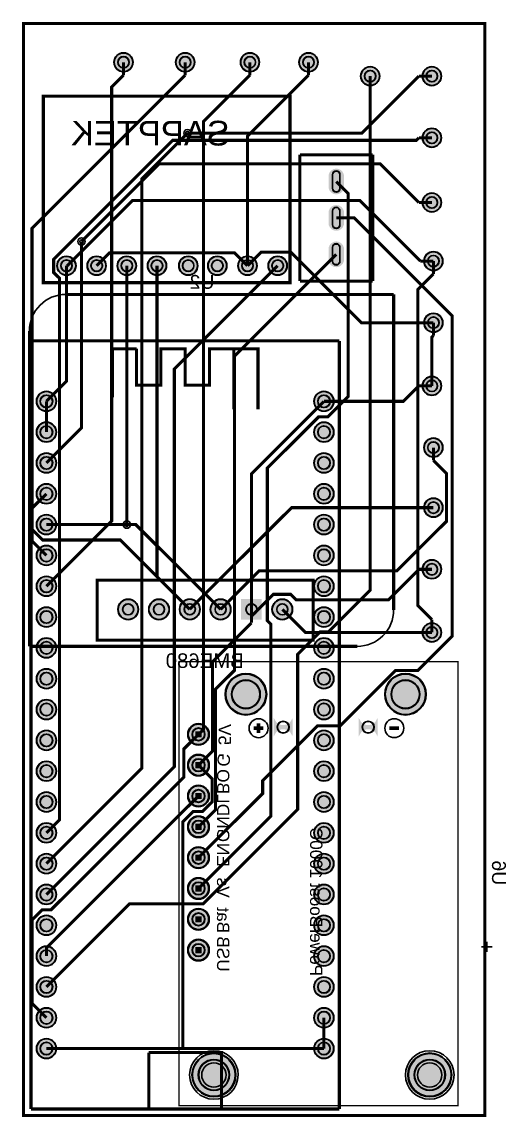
# Model space of a CAD drawing. Header units: millimetres. Extents: x 6.9 to 46.8, y -36.1 to 54.1.
import ezdxf

# ---------------------------------------------------------------- set-up
doc = ezdxf.new("R2010")
doc.units = ezdxf.units.MM
for name, color, linetype, true_color in [('BoardOutLine', 7, 'Continuous', 0xff00ff), ('BottomLayer', 7, 'Continuous', 0x0000ff), ('BottomSilkLayer', 7, 'Continuous', 0x66cc33), ('BottomSolderMaskLayer', 7, 'Continuous', 0xaa00ff), ('Document', 7, 'Continuous', 0xffffff), ('Hole', 7, 'Continuous', 0x222222), ('Inner1', 7, 'Continuous', 0x999966), ('Inner2', 7, 'Continuous', 0x008000), ('Multi-Layer', 7, 'Continuous', 0xc0c0c0), ('TopSilkLayer', 7, 'Continuous', 0xffcc00), ('TopSolderMaskLayer', 7, 'Continuous', 0x800080)]:
    doc.layers.add(name, color=color, linetype=linetype, true_color=true_color)
doc.styles.get("Standard").update_dxf_attribs({"font": 'arial.ttf'})

msp = doc.modelspace()

# ---------------------------------------------------------------- hatches: boundary and pattern name
at = {"layer": 'BottomSolderMaskLayer'}
for points in [[(14.453, 50.8, 1), (16.027, 50.8, 1)], [(19.533, 50.8, 1), (21.107, 50.8, 1)], [(24.867, 50.8, 1), (26.441, 50.8, 1)], [(29.693, 50.8, 1), (31.267, 50.8, 1)], [(34.773, 49.657, 1), (36.347, 49.657, 1)], [(39.853, 49.657, 1), (41.428, 49.657, 1)], [(39.853, 44.577, 1), (41.428, 44.577, 1)], [(33.391, 40.4, -0.785398), (32.141, 40.4), (32.141, 41.546, -0.785398), (33.391, 41.546)], [(39.853, 39.243, 1), (41.428, 39.243, 1)], [(33.391, 37.4, -0.785398), (32.141, 37.4), (32.141, 38.546, -0.785398), (33.391, 38.546)], [(33.391, 34.4, -0.785398), (32.141, 34.4), (32.141, 35.546, -0.785398), (33.391, 35.546)], [(39.98, 34.417, 1), (41.555, 34.417, 1)], [(9.754, 34.036, 1), (11.328, 34.036, 1)], [(12.239, 34.036, 1), (13.814, 34.036, 1)], [(14.725, 34.036, 1), (16.299, 34.036, 1)], [(17.21, 34.036, 1), (18.785, 34.036, 1)], [(19.787, 34.036, 1), (21.361, 34.036, 1)], [(22.182, 34.036, 1), (23.756, 34.036, 1)], [(24.667, 34.036, 1), (26.242, 34.036, 1)], [(27.153, 34.036, 1), (28.727, 34.036, 1)], [(39.98, 29.337, 1), (41.555, 29.337, 1)], [(39.853, 24.13, 1), (41.428, 24.13, 1)], [(39.853, 24.13, 1), (41.428, 24.13, 1)], [(8.065, 22.86, 1), (9.715, 22.86, 1)], [(30.925, 22.86, 1), (32.575, 22.86, 1)], [(8.065, 20.32, 1), (9.715, 20.32, 1)], [(30.925, 20.32, 1), (32.575, 20.32, 1)], [(39.98, 19.05, 1), (41.555, 19.05, 1)], [(8.065, 17.78, 1), (9.715, 17.78, 1)], [(30.925, 17.78, 1), (32.575, 17.78, 1)], [(8.065, 15.24, 1), (9.715, 15.24, 1)], [(30.925, 15.24, 1), (32.575, 15.24, 1)], [(39.98, 14.097, 1), (41.555, 14.097, 1)], [(8.065, 12.7, 1), (9.715, 12.7, 1)], [(30.925, 12.7, 1), (32.575, 12.7, 1)], [(8.065, 10.16, 1), (9.715, 10.16, 1)], [(30.925, 10.16, 1), (32.575, 10.16, 1)], [(39.853, 9.017, 1), (41.428, 9.017, 1)], [(8.065, 7.62, 1), (9.715, 7.62, 1)], [(30.925, 7.62, 1), (32.575, 7.62, 1)], [(14.773, 5.712, 1), (16.474, 5.712, 1)], [(17.313, 5.712, 1), (19.014, 5.712, 1)], [(19.851, 5.718, 1), (21.551, 5.718, 1)], [(22.391, 5.71, 1), (24.091, 5.71, 1)], [(26.632, 6.56), (24.931, 6.56), (24.931, 4.859), (26.632, 4.859)], [(27.471, 5.715, 1), (29.172, 5.715, 1)], [(8.065, 5.08, 1), (9.715, 5.08, 1)], [(30.925, 5.08, 1), (32.575, 5.08, 1)], [(39.853, 3.81, 1), (41.428, 3.81, 1)], [(8.065, 2.54, 1), (9.715, 2.54, 1)], [(30.925, 2.54, 1), (32.575, 2.54, 1)], [(8.065, 0, 1), (9.715, 0, 1)], [(23.616, -1.284, 1), (27.033, -1.284, 1)], [(30.925, 0, 1), (32.575, 0, 1)], [(36.756, -1.284, 1), (40.173, -1.284, 1)], [(8.065, -2.54, 1), (9.715, -2.54, 1)], [(30.925, -2.54, 1), (32.575, -2.54, 1)], [(29.174, -3.214, -0.785398), (27.615, -3.214), (27.615, -4.774, -0.785398), (29.174, -4.774)], [(36.174, -3.214, -0.785398), (34.615, -3.214), (34.615, -4.774, -0.785398), (36.174, -4.774)], [(8.065, -5.08, 1), (9.715, -5.08, 1)], [(20.528, -4.586, 1), (22.306, -4.586, 1)], [(30.925, -5.08, 1), (32.575, -5.08, 1)], [(20.528, -7.126, 1), (22.306, -7.126, 1)], [(8.065, -7.62, 1), (9.715, -7.62, 1)], [(30.925, -7.62, 1), (32.575, -7.62, 1)], [(20.528, -9.666, 1), (22.306, -9.666, 1)], [(8.065, -10.16, 1), (9.715, -10.16, 1)], [(30.925, -10.16, 1), (32.575, -10.16, 1)], [(20.528, -12.206, 1), (22.306, -12.206, 1)], [(8.065, -12.7, 1), (9.715, -12.7, 1)], [(30.925, -12.7, 1), (32.575, -12.7, 1)], [(8.065, -15.24, 1), (9.715, -15.24, 1)], [(20.528, -14.746, 1), (22.306, -14.746, 1)], [(30.925, -15.24, 1), (32.575, -15.24, 1)], [(8.065, -17.78, 1), (9.715, -17.78, 1)], [(20.528, -17.286, 1), (22.306, -17.286, 1)], [(30.925, -17.78, 1), (32.575, -17.78, 1)], [(20.528, -19.826, 1), (22.306, -19.826, 1)], [(8.065, -20.32, 1), (9.715, -20.32, 1)], [(30.925, -20.32, 1), (32.575, -20.32, 1)], [(20.528, -22.366, 1), (22.306, -22.366, 1)], [(8.065, -22.86, 1), (9.715, -22.86, 1)], [(30.925, -22.86, 1), (32.575, -22.86, 1)], [(8.065, -25.4, 1), (9.715, -25.4, 1)], [(30.925, -25.4, 1), (32.575, -25.4, 1)], [(8.065, -27.94, 1), (9.715, -27.94, 1)], [(30.925, -27.94, 1), (32.575, -27.94, 1)], [(8.065, -30.48, 1), (9.715, -30.48, 1)], [(30.925, -30.48, 1), (32.575, -30.48, 1)], [(20.878, -32.653, 1), (24.496, -32.653, 1)], [(38.658, -32.653, 1), (42.276, -32.653, 1)]]:
    msp.add_hatch(color=256, dxfattribs=at).paths.add_polyline_path(points)
at = {"layer": 'Document'}
for points in [[(21.163, -4.84), (21.163, -4.332), (21.671, -4.332), (21.671, -4.84)], [(21.163, -7.38), (21.163, -6.872), (21.671, -6.872), (21.671, -7.38)], [(21.163, -9.92), (21.163, -9.412), (21.671, -9.412), (21.671, -9.92)], [(21.163, -12.46), (21.163, -11.952), (21.671, -11.952), (21.671, -12.46)], [(21.163, -15), (21.163, -14.492), (21.671, -14.492), (21.671, -15)], [(21.163, -17.54), (21.163, -17.032), (21.671, -17.032), (21.671, -17.54)], [(21.163, -20.08), (21.163, -19.572), (21.671, -19.572), (21.671, -20.08)], [(21.163, -22.62), (21.163, -22.112), (21.671, -22.112), (21.671, -22.62)]]:
    msp.add_hatch(color=256, dxfattribs=at).paths.add_polyline_path(points)
at = {"layer": 'Multi-Layer'}
for points in [[(33.366, 40.423, -0.785398), (32.166, 40.423), (32.166, 41.523, -0.785398), (33.366, 41.523)], [(33.366, 37.423, -0.785398), (32.166, 37.423), (32.166, 38.523, -0.785398), (33.366, 38.523)], [(33.366, 34.423, -0.785398), (32.166, 34.423), (32.166, 35.523, -0.785398), (33.366, 35.523)], [(9.779, 34.036, 1), (11.303, 34.036, 1)], [(12.265, 34.036, 1), (13.789, 34.036, 1)], [(14.75, 34.036, 1), (16.274, 34.036, 1)], [(17.236, 34.036, 1), (18.76, 34.036, 1)], [(19.812, 34.036, 1), (21.336, 34.036, 1)], [(22.207, 34.036, 1), (23.731, 34.036, 1)], [(24.692, 34.036, 1), (26.216, 34.036, 1)], [(27.178, 34.036, 1), (28.702, 34.036, 1)], [(8.09, 22.86, 1), (9.69, 22.86, 1)], [(30.95, 22.86, 1), (32.55, 22.86, 1)], [(8.09, 20.32, 1), (9.69, 20.32, 1)], [(30.95, 20.32, 1), (32.55, 20.32, 1)], [(8.09, 17.78, 1), (9.69, 17.78, 1)], [(30.95, 17.78, 1), (32.55, 17.78, 1)], [(8.09, 15.24, 1), (9.69, 15.24, 1)], [(30.95, 15.24, 1), (32.55, 15.24, 1)], [(8.09, 12.7, 1), (9.69, 12.7, 1)], [(30.95, 12.7, 1), (32.55, 12.7, 1)], [(8.09, 10.16, 1), (9.69, 10.16, 1)], [(30.95, 10.16, 1), (32.55, 10.16, 1)], [(8.09, 7.62, 1), (9.69, 7.62, 1)], [(30.95, 7.62, 1), (32.55, 7.62, 1)], [(14.799, 5.712, 1), (16.449, 5.712, 1)], [(17.339, 5.712, 1), (18.989, 5.712, 1)], [(19.876, 5.718, 1), (21.526, 5.718, 1)], [(22.416, 5.71, 1), (24.066, 5.71, 1)], [(26.606, 6.535), (24.956, 6.535), (24.956, 4.885), (26.606, 4.885)], [(27.496, 5.715, 1), (29.146, 5.715, 1)], [(8.09, 5.08, 1), (9.69, 5.08, 1)], [(30.95, 5.08, 1), (32.55, 5.08, 1)], [(8.09, 2.54, 1), (9.69, 2.54, 1)], [(30.95, 2.54, 1), (32.55, 2.54, 1)], [(8.09, 0, 1), (9.69, 0, 1)], [(23.667, -1.284, 1), (26.983, -1.284, 1)], [(30.95, 0, 1), (32.55, 0, 1)], [(36.807, -1.284, 1), (40.123, -1.284, 1)], [(8.09, -2.54, 1), (9.69, -2.54, 1)], [(30.95, -2.54, 1), (32.55, -2.54, 1)], [(29.123, -3.265, -0.785398), (27.665, -3.265), (27.665, -4.723, -0.785398), (29.123, -4.723)], [(36.123, -3.265, -0.785398), (34.665, -3.265), (34.665, -4.723, -0.785398), (36.123, -4.723)], [(8.09, -5.08, 1), (9.69, -5.08, 1)], [(20.579, -4.586, 1), (22.255, -4.586, 1)], [(30.95, -5.08, 1), (32.55, -5.08, 1)], [(20.579, -7.126, 1), (22.255, -7.126, 1)], [(8.09, -7.62, 1), (9.69, -7.62, 1)], [(30.95, -7.62, 1), (32.55, -7.62, 1)], [(20.579, -9.666, 1), (22.255, -9.666, 1)], [(8.09, -10.16, 1), (9.69, -10.16, 1)], [(30.95, -10.16, 1), (32.55, -10.16, 1)], [(20.579, -12.206, 1), (22.255, -12.206, 1)], [(8.09, -12.7, 1), (9.69, -12.7, 1)], [(30.95, -12.7, 1), (32.55, -12.7, 1)], [(8.09, -15.24, 1), (9.69, -15.24, 1)], [(20.579, -14.746, 1), (22.255, -14.746, 1)], [(30.95, -15.24, 1), (32.55, -15.24, 1)], [(8.09, -17.78, 1), (9.69, -17.78, 1)], [(20.579, -17.286, 1), (22.255, -17.286, 1)], [(30.95, -17.78, 1), (32.55, -17.78, 1)], [(8.09, -20.32, 1), (9.69, -20.32, 1)], [(20.579, -19.826, 1), (22.255, -19.826, 1)], [(30.95, -20.32, 1), (32.55, -20.32, 1)], [(20.579, -22.366, 1), (22.255, -22.366, 1)], [(8.09, -22.86, 1), (9.69, -22.86, 1)], [(30.95, -22.86, 1), (32.55, -22.86, 1)], [(8.09, -25.4, 1), (9.69, -25.4, 1)], [(30.95, -25.4, 1), (32.55, -25.4, 1)], [(8.09, -27.94, 1), (9.69, -27.94, 1)], [(30.95, -27.94, 1), (32.55, -27.94, 1)], [(8.09, -30.48, 1), (9.69, -30.48, 1)], [(30.95, -30.48, 1), (32.55, -30.48, 1)], [(20.929, -32.653, 1), (24.445, -32.653, 1)], [(38.709, -32.653, 1), (42.225, -32.653, 1)]]:
    msp.add_hatch(color=256, dxfattribs=at).paths.add_polyline_path(points)
at = {"layer": 'TopSolderMaskLayer'}
for points in [[(14.453, 50.8, 1), (16.027, 50.8, 1)], [(19.533, 50.8, 1), (21.107, 50.8, 1)], [(24.867, 50.8, 1), (26.441, 50.8, 1)], [(29.693, 50.8, 1), (31.267, 50.8, 1)], [(34.773, 49.657, 1), (36.347, 49.657, 1)], [(39.853, 49.657, 1), (41.428, 49.657, 1)], [(39.853, 44.577, 1), (41.428, 44.577, 1)], [(33.391, 40.4, -0.785398), (32.141, 40.4), (32.141, 41.546, -0.785398), (33.391, 41.546)], [(39.853, 39.243, 1), (41.428, 39.243, 1)], [(33.391, 37.4, -0.785398), (32.141, 37.4), (32.141, 38.546, -0.785398), (33.391, 38.546)], [(33.391, 34.4, -0.785398), (32.141, 34.4), (32.141, 35.546, -0.785398), (33.391, 35.546)], [(39.98, 34.417, 1), (41.555, 34.417, 1)], [(9.754, 34.036, 1), (11.328, 34.036, 1)], [(12.239, 34.036, 1), (13.814, 34.036, 1)], [(14.725, 34.036, 1), (16.299, 34.036, 1)], [(17.21, 34.036, 1), (18.785, 34.036, 1)], [(19.787, 34.036, 1), (21.361, 34.036, 1)], [(22.182, 34.036, 1), (23.756, 34.036, 1)], [(24.667, 34.036, 1), (26.242, 34.036, 1)], [(27.153, 34.036, 1), (28.727, 34.036, 1)], [(39.98, 29.337, 1), (41.555, 29.337, 1)], [(39.853, 24.13, 1), (41.428, 24.13, 1)], [(39.853, 24.13, 1), (41.428, 24.13, 1)], [(8.065, 22.86, 1), (9.715, 22.86, 1)], [(30.925, 22.86, 1), (32.575, 22.86, 1)], [(8.065, 20.32, 1), (9.715, 20.32, 1)], [(30.925, 20.32, 1), (32.575, 20.32, 1)], [(39.98, 19.05, 1), (41.555, 19.05, 1)], [(8.065, 17.78, 1), (9.715, 17.78, 1)], [(30.925, 17.78, 1), (32.575, 17.78, 1)], [(8.065, 15.24, 1), (9.715, 15.24, 1)], [(30.925, 15.24, 1), (32.575, 15.24, 1)], [(39.98, 14.097, 1), (41.555, 14.097, 1)], [(8.065, 12.7, 1), (9.715, 12.7, 1)], [(30.925, 12.7, 1), (32.575, 12.7, 1)], [(8.065, 10.16, 1), (9.715, 10.16, 1)], [(30.925, 10.16, 1), (32.575, 10.16, 1)], [(39.853, 9.017, 1), (41.428, 9.017, 1)], [(8.065, 7.62, 1), (9.715, 7.62, 1)], [(30.925, 7.62, 1), (32.575, 7.62, 1)], [(14.773, 5.712, 1), (16.474, 5.712, 1)], [(17.313, 5.712, 1), (19.014, 5.712, 1)], [(19.851, 5.718, 1), (21.551, 5.718, 1)], [(22.391, 5.71, 1), (24.091, 5.71, 1)], [(26.632, 6.56), (24.931, 6.56), (24.931, 4.859), (26.632, 4.859)], [(27.471, 5.715, 1), (29.172, 5.715, 1)], [(8.065, 5.08, 1), (9.715, 5.08, 1)], [(30.925, 5.08, 1), (32.575, 5.08, 1)], [(39.853, 3.81, 1), (41.428, 3.81, 1)], [(8.065, 2.54, 1), (9.715, 2.54, 1)], [(30.925, 2.54, 1), (32.575, 2.54, 1)], [(8.065, 0, 1), (9.715, 0, 1)], [(23.616, -1.284, 1), (27.033, -1.284, 1)], [(30.925, 0, 1), (32.575, 0, 1)], [(36.756, -1.284, 1), (40.173, -1.284, 1)], [(8.065, -2.54, 1), (9.715, -2.54, 1)], [(30.925, -2.54, 1), (32.575, -2.54, 1)], [(29.174, -3.214, -0.785398), (27.615, -3.214), (27.615, -4.774, -0.785398), (29.174, -4.774)], [(36.174, -3.214, -0.785398), (34.615, -3.214), (34.615, -4.774, -0.785398), (36.174, -4.774)], [(8.065, -5.08, 1), (9.715, -5.08, 1)], [(20.528, -4.586, 1), (22.306, -4.586, 1)], [(30.925, -5.08, 1), (32.575, -5.08, 1)], [(20.528, -7.126, 1), (22.306, -7.126, 1)], [(8.065, -7.62, 1), (9.715, -7.62, 1)], [(30.925, -7.62, 1), (32.575, -7.62, 1)], [(20.528, -9.666, 1), (22.306, -9.666, 1)], [(8.065, -10.16, 1), (9.715, -10.16, 1)], [(30.925, -10.16, 1), (32.575, -10.16, 1)], [(20.528, -12.206, 1), (22.306, -12.206, 1)], [(8.065, -12.7, 1), (9.715, -12.7, 1)], [(30.925, -12.7, 1), (32.575, -12.7, 1)], [(8.065, -15.24, 1), (9.715, -15.24, 1)], [(20.528, -14.746, 1), (22.306, -14.746, 1)], [(30.925, -15.24, 1), (32.575, -15.24, 1)], [(8.065, -17.78, 1), (9.715, -17.78, 1)], [(20.528, -17.286, 1), (22.306, -17.286, 1)], [(30.925, -17.78, 1), (32.575, -17.78, 1)], [(20.528, -19.826, 1), (22.306, -19.826, 1)], [(8.065, -20.32, 1), (9.715, -20.32, 1)], [(30.925, -20.32, 1), (32.575, -20.32, 1)], [(20.528, -22.366, 1), (22.306, -22.366, 1)], [(8.065, -22.86, 1), (9.715, -22.86, 1)], [(30.925, -22.86, 1), (32.575, -22.86, 1)], [(8.065, -25.4, 1), (9.715, -25.4, 1)], [(30.925, -25.4, 1), (32.575, -25.4, 1)], [(8.065, -27.94, 1), (9.715, -27.94, 1)], [(30.925, -27.94, 1), (32.575, -27.94, 1)], [(8.065, -30.48, 1), (9.715, -30.48, 1)], [(30.925, -30.48, 1), (32.575, -30.48, 1)], [(20.878, -32.653, 1), (24.496, -32.653, 1)], [(38.658, -32.653, 1), (42.276, -32.653, 1)]]:
    msp.add_hatch(color=256, dxfattribs=at).paths.add_polyline_path(points)

# ---------------------------------------------------------------- linework, layer by layer
at = {"layer": 'BoardOutLine', "const_width": 0.254}
msp.add_lwpolyline([(7, 54), (45, 54), (45, -36), (7, -36), (7, 54)], close=True, dxfattribs=at)
at = {"layer": 'BottomLayer', "const_width": 0.254}
for points in [[(20.32, 50.8), (20.32, 49.733)], [(20.32, 49.733), (7.702, 37.115), (7.702, 11.348), (8.89, 10.16)], [(20.506, 44.955), (34.871, 44.955), (39.573, 49.657)], [(40.64, 49.657), (39.573, 49.657)], [(39.573, 44.577), (39.365, 44.369), (19.297, 44.369), (9.486, 34.559), (9.486, 33.478), (9.971, 32.994), (9.971, -11.619), (8.89, -12.7)], [(40.64, 44.577), (39.573, 44.577)], [(39.573, 39.243), (36.383, 42.433), (18.189, 42.433), (11.784, 36.028)], [(10.541, 34.036), (10.62, 34.036), (15.988, 39.405), (34.712, 39.405), (39.7, 34.417)], [(40.64, 39.243), (39.573, 39.243)], [(32.766, 37.973), (34.253, 37.973), (42.313, 29.913), (42.313, 3.504), (39.482, 0.674), (37.646, 0.674), (33.096, -3.877), (31.236, -3.877), (26.7, -8.413), (26.7, -9.463), (21.417, -14.746)], [(25.454, 34.036), (24.396, 35.095), (14.085, 35.095), (13.027, 34.036)], [(25.454, 34.036), (26.562, 35.143), (29.032, 35.143), (34.838, 29.337), (40.767, 29.337)], [(40.767, 34.417), (39.7, 34.417)], [(8.89, -17.78), (19.43, -7.24), (19.43, 25.526), (27.94, 34.036)], [(31.75, 22.86), (38.303, 22.86), (39.573, 24.13)], [(40.64, 24.13), (39.573, 24.13)], [(40.767, 19.05), (40.767, 17.983)], [(23.241, 5.71), (26.421, 8.89), (37.765, 8.89), (41.835, 12.96), (41.835, 16.915), (40.767, 17.983)], [(20.701, 5.718), (29.081, 14.097), (40.767, 14.097)], [(25.781, 5.158), (27.579, 6.955), (29.011, 6.955), (29.465, 6.501), (37.057, 6.501), (39.573, 9.017)], [(40.64, 9.017), (39.573, 9.017)], [(25.781, 5.71), (25.781, 5.158)], [(28.321, 5.715), (30.226, 3.81), (40.64, 3.81)], [(21.417, -7.126), (22.581, -5.962), (22.581, 1.406), (25.781, 4.605)], [(25.781, 5.158), (25.781, 4.605)], [(21.417, -4.586), (20.212, -5.791), (20.212, -8.104), (9.266, -19.05), (8.537, -19.05), (7.708, -19.88), (7.708, -26.758), (8.89, -27.94)], [(21.417, -7.126), (22.536, -8.245), (22.536, -10.165), (21.765, -10.936), (20.984, -10.936), (20.129, -11.791), (20.129, -30.48)], [(21.417, -9.666), (8.89, -22.193), (8.89, -22.86)], [(20.129, -30.48), (8.89, -30.48)], [(31.75, -30.48), (20.129, -30.48)]]:
    msp.add_lwpolyline(points, dxfattribs=at)
at = {"layer": 'BottomSilkLayer'}
for points, const_width in [([(10.491, 31.667), (37.487, 31.667)], 0.254), ([(37.493, 5.667), (37.493, 31.667)], 0.254), ([(7.493, 2.667), (7.493, 28.667)], 0.254), ([(7.493, 2.667), (34.489, 2.667)], 0.254), ([(26.37, -3.681), (26.37, -4.475)], 0.305), ([(26.767, -4.078), (25.973, -4.078)], 0.305), ([(37.943, -4.078), (37.149, -4.078)], 0.305)]:
    msp.add_lwpolyline(points, dxfattribs=dict(at, const_width=const_width))
for points, const_width in [([(30.861, 8.128), (13.081, 8.128), (13.081, 3.175), (30.861, 3.175), (30.861, 8.128)], 0.254), ([(42.799, -35.179), (42.799, 1.397), (19.812, 1.397), (19.812, -35.179), (42.799, -35.179)], 0.1)]:
    msp.add_lwpolyline(points, close=True, dxfattribs=dict(at, const_width=const_width))
for centre, radius, start, end in [((10.491, 28.667), 3, 90, 179.99418), ((34.491, 5.665), 3, 270, 0.04414), ((26.368, -4.078), 0.782, 90.14892, 89.85108), ((37.546, -4.076), 0.782, 0.14892, 359.85108), ((22.685, -32.653), 2, 90, 89.93087), ((40.465, -32.653), 2, 90, 89.93087)]:
    msp.add_arc(centre, radius, start, end, dxfattribs=at)
at = {"layer": 'BottomSolderMaskLayer'}
for points in [[(32.459, 41.546), (32.459, 40.4)], [(33.073, 41.546), (33.073, 40.4)], [(32.459, 38.546), (32.459, 37.4)], [(33.073, 38.546), (33.073, 37.4)], [(32.459, 35.546), (32.459, 34.4)], [(33.073, 35.546), (33.073, 34.4)], [(10.069, 34.033), (10.069, 34.039)], [(11.013, 34.033), (11.013, 34.039)], [(12.554, 34.033), (12.554, 34.039)], [(13.499, 34.033), (13.499, 34.039)], [(15.04, 34.033), (15.04, 34.039)], [(15.985, 34.033), (15.985, 34.039)], [(17.525, 34.033), (17.525, 34.039)], [(18.47, 34.033), (18.47, 34.039)], [(20.102, 34.033), (20.102, 34.039)], [(21.046, 34.033), (21.046, 34.039)], [(22.497, 34.033), (22.497, 34.039)], [(23.441, 34.033), (23.441, 34.039)], [(24.982, 34.033), (24.982, 34.039)], [(25.927, 34.033), (25.927, 34.039)], [(27.468, 34.033), (27.468, 34.039)], [(28.412, 34.033), (28.412, 34.039)], [(25.324, -0.099), (25.325, -0.099)], [(38.465, -0.099), (38.464, -0.099)], [(25.324, -2.469), (25.325, -2.469)], [(38.465, -2.469), (38.464, -2.469)], [(21.417, -4.056), (21.417, -4.056)], [(27.903, -3.997), (27.903, -3.991)], [(28.886, -3.997), (28.886, -3.991)], [(34.903, -3.997), (34.903, -3.991)], [(35.886, -3.997), (35.886, -3.991)], [(21.417, -5.116), (21.417, -5.116)], [(21.417, -6.596), (21.417, -6.596)], [(21.417, -7.656), (21.417, -7.656)], [(21.417, -9.136), (21.417, -9.136)], [(21.417, -10.196), (21.417, -10.196)], [(21.417, -11.676), (21.417, -11.676)], [(21.417, -12.736), (21.417, -12.736)], [(21.417, -14.216), (21.417, -14.216)], [(21.417, -15.276), (21.417, -15.276)], [(21.417, -16.756), (21.417, -16.756)], [(21.417, -17.816), (21.417, -17.816)], [(21.417, -19.296), (21.417, -19.296)], [(21.417, -20.356), (21.417, -20.356)], [(21.417, -21.836), (21.417, -21.836)], [(21.417, -22.896), (21.417, -22.896)], [(21.401, -32.65), (21.401, -32.656)], [(23.973, -32.65), (23.973, -32.656)], [(39.181, -32.65), (39.181, -32.656)], [(41.753, -32.65), (41.753, -32.656)]]:
    msp.add_lwpolyline(points, close=True, dxfattribs=at)
for centre, radius in [((15.24, 50.8), 0.787), ((20.32, 50.8), 0.787), ((25.654, 50.8), 0.787), ((30.48, 50.8), 0.787), ((15.24, 50.8), 0.472), ((20.32, 50.8), 0.472), ((25.654, 50.8), 0.472), ((30.48, 50.8), 0.472), ((35.56, 49.657), 0.787), ((35.56, 49.657), 0.472), ((40.64, 49.657), 0.787), ((40.64, 49.657), 0.472), ((40.64, 44.577), 0.787), ((40.64, 44.577), 0.472), ((40.64, 39.243), 0.787), ((40.64, 39.243), 0.472), ((40.767, 34.417), 0.787), ((10.541, 34.036), 0.787), ((13.027, 34.036), 0.787), ((15.512, 34.036), 0.787), ((17.998, 34.036), 0.787), ((20.574, 34.036), 0.787), ((22.969, 34.036), 0.787), ((25.454, 34.036), 0.787), ((27.94, 34.036), 0.787), ((40.767, 34.417), 0.472), ((40.767, 29.337), 0.787), ((40.767, 29.337), 0.472), ((40.64, 24.13), 0.787), ((40.64, 24.13), 0.787), ((40.64, 24.13), 0.472), ((40.64, 24.13), 0.472), ((8.89, 22.86), 0.825), ((31.75, 22.86), 0.825), ((8.89, 22.86), 0.516), ((31.75, 22.86), 0.516), ((8.89, 20.32), 0.825), ((8.89, 20.32), 0.516), ((31.75, 20.32), 0.825), ((31.75, 20.32), 0.516), ((40.767, 19.05), 0.787), ((40.767, 19.05), 0.472), ((8.89, 17.78), 0.825), ((8.89, 17.78), 0.516), ((31.75, 17.78), 0.825), ((31.75, 17.78), 0.516), ((8.89, 15.24), 0.825), ((8.89, 15.24), 0.516), ((31.75, 15.24), 0.825), ((31.75, 15.24), 0.516), ((40.767, 14.097), 0.787), ((40.767, 14.097), 0.472), ((8.89, 12.7), 0.825), ((8.89, 12.7), 0.516), ((31.75, 12.7), 0.825), ((31.75, 12.7), 0.516), ((8.89, 10.16), 0.825), ((31.75, 10.16), 0.825), ((8.89, 10.16), 0.516), ((31.75, 10.16), 0.516), ((40.64, 9.017), 0.787), ((40.64, 9.017), 0.472), ((8.89, 7.62), 0.825), ((8.89, 7.62), 0.516), ((31.75, 7.62), 0.825), ((31.75, 7.62), 0.516), ((15.624, 5.712), 0.85), ((18.164, 5.712), 0.85), ((20.701, 5.718), 0.85), ((23.241, 5.71), 0.85), ((28.321, 5.715), 0.851), ((8.89, 5.08), 0.825), ((8.89, 5.08), 0.516), ((15.624, 5.712), 0.459), ((18.164, 5.712), 0.459), ((20.701, 5.718), 0.459), ((23.241, 5.71), 0.459), ((25.781, 5.71), 0.459), ((28.321, 5.715), 0.459), ((31.75, 5.08), 0.825), ((31.75, 5.08), 0.516), ((40.64, 3.81), 0.787), ((40.64, 3.81), 0.472), ((8.89, 2.54), 0.825), ((8.89, 2.54), 0.516), ((31.75, 2.54), 0.825), ((31.75, 2.54), 0.516), ((8.89, 0), 0.825), ((8.89, 0), 0.516), ((25.325, -1.284), 1.709), ((31.75, 0), 0.825), ((31.75, 0), 0.516), ((38.465, -1.284), 1.709), ((8.89, -2.54), 0.825), ((31.75, -2.54), 0.825), ((8.89, -2.54), 0.516), ((31.75, -2.54), 0.516), ((8.89, -5.08), 0.825), ((21.417, -4.586), 0.889), ((31.75, -5.08), 0.825), ((8.89, -5.08), 0.516), ((31.75, -5.08), 0.516), ((21.417, -7.126), 0.889), ((8.89, -7.62), 0.825), ((8.89, -7.62), 0.516), ((31.75, -7.62), 0.825), ((31.75, -7.62), 0.516), ((21.417, -9.666), 0.889), ((8.89, -10.16), 0.825), ((8.89, -10.16), 0.516), ((31.75, -10.16), 0.825), ((31.75, -10.16), 0.516), ((21.417, -12.206), 0.889), ((8.89, -12.7), 0.825), ((8.89, -12.7), 0.516), ((31.75, -12.7), 0.825), ((31.75, -12.7), 0.516), ((8.89, -15.24), 0.825), ((21.417, -14.746), 0.889), ((31.75, -15.24), 0.825), ((8.89, -15.24), 0.516), ((31.75, -15.24), 0.516), ((8.89, -17.78), 0.825), ((21.417, -17.286), 0.889), ((31.75, -17.78), 0.825), ((8.89, -17.78), 0.516), ((31.75, -17.78), 0.516), ((21.417, -19.826), 0.889), ((8.89, -20.32), 0.825), ((8.89, -20.32), 0.516), ((31.75, -20.32), 0.825), ((31.75, -20.32), 0.516), ((21.417, -22.366), 0.889), ((8.89, -22.86), 0.825), ((8.89, -22.86), 0.516), ((31.75, -22.86), 0.825), ((31.75, -22.86), 0.516), ((8.89, -25.4), 0.825), ((8.89, -25.4), 0.516), ((31.75, -25.4), 0.825), ((31.75, -25.4), 0.516), ((8.89, -27.94), 0.825), ((8.89, -27.94), 0.516), ((31.75, -27.94), 0.825), ((31.75, -27.94), 0.516), ((8.89, -30.48), 0.825), ((31.75, -30.48), 0.825), ((8.89, -30.48), 0.516), ((31.75, -30.48), 0.516), ((22.687, -32.653), 1.809), ((40.467, -32.653), 1.809)]:
    msp.add_circle(centre, radius, dxfattribs=at)
for centre, radius, start, end in [((32.766, 41.546), 0.307, 360, 180), ((32.766, 40.4), 0.307, 180, 360), ((32.766, 38.546), 0.307, 360, 180), ((32.766, 37.4), 0.307, 180, 360), ((32.766, 35.546), 0.307, 360, 180), ((10.541, 34.039), 0.472, 360, 540), ((13.027, 34.039), 0.472, 360, 540), ((15.512, 34.039), 0.472, 360, 540), ((17.998, 34.039), 0.472, 360, 540), ((20.574, 34.039), 0.472, 360, 540), ((22.969, 34.039), 0.472, 360, 540), ((25.454, 34.039), 0.472, 360, 540), ((27.94, 34.039), 0.472, 360, 540), ((32.766, 34.4), 0.307, 180, 360), ((10.541, 34.033), 0.472, 540, 360), ((13.027, 34.033), 0.472, 540, 360), ((15.512, 34.033), 0.472, 540, 360), ((17.998, 34.033), 0.472, 540, 360), ((20.574, 34.033), 0.472, 540, 360), ((22.969, 34.033), 0.472, 540, 360), ((25.454, 34.033), 0.472, 540, 360), ((27.94, 34.033), 0.472, 540, 360), ((25.324, -1.284), 1.185, 450, 270), ((25.325, -1.284), 1.185, 270, 450), ((38.464, -1.284), 1.185, 90, 270), ((38.465, -1.284), 1.185, 270, 90), ((28.394, -3.997), 0.492, 360, 180), ((35.394, -3.997), 0.492, 360, 180), ((21.417, -4.586), 0.53, 450, 270), ((21.417, -4.586), 0.53, 270, 450), ((28.394, -3.991), 0.492, 180, 360), ((35.394, -3.991), 0.492, 180, 360), ((21.417, -7.126), 0.53, 450, 270), ((21.417, -7.126), 0.53, 270, 450), ((21.417, -9.666), 0.53, 450, 270), ((21.417, -9.666), 0.53, 270, 450), ((21.417, -12.206), 0.53, 450, 270), ((21.417, -12.206), 0.53, 270, 450), ((21.417, -14.746), 0.53, 450, 270), ((21.417, -14.746), 0.53, 270, 450), ((21.417, -17.286), 0.53, 450, 270), ((21.417, -17.286), 0.53, 270, 450), ((21.417, -19.826), 0.53, 450, 270), ((21.417, -19.826), 0.53, 270, 450), ((21.417, -22.366), 0.53, 450, 270), ((21.417, -22.366), 0.53, 270, 450), ((22.687, -32.656), 1.286, 360, 540), ((40.467, -32.656), 1.286, 360, 540), ((22.687, -32.65), 1.286, 540, 360), ((40.467, -32.65), 1.286, 540, 360)]:
    msp.add_arc(centre, radius, start, end, dxfattribs=at)
at = {"layer": 'Document'}
for centre in [(22.684, -32.653), (22.684, -32.653), (22.684, -32.653), (22.684, -32.653), (40.464, -32.653), (40.464, -32.653), (40.464, -32.653)]:
    msp.add_arc(centre, 1, 90.15281, 89.84719, dxfattribs=at)
at = {"layer": 'Hole'}
for centre in [(20.506, 44.955), (11.784, 36.028), (15.512, 12.7)]:
    msp.add_circle(centre, 0.152, dxfattribs=at)
at = {"layer": 'Inner1', "const_width": 0.254}
for points in [[(15.24, 50.8), (15.24, 49.733)], [(25.654, 50.8), (25.654, 49.733)], [(30.48, 50.8), (30.48, 49.733)], [(8.89, 7.62), (14.269, 12.999), (14.269, 48.762), (15.24, 49.733)], [(8.89, -25.4), (15.734, -18.556), (21.795, -18.556), (29.586, -10.765), (29.586, 2.02), (31.418, 3.852), (32.125, 3.852), (35.56, 7.288), (35.56, 49.657)], [(21.417, -4.586), (21.823, -4.18), (21.823, 45.902), (25.654, 49.733)], [(30.48, 49.733), (25.454, 44.707), (25.454, 34.036)], [(8.89, -15.24), (16.755, -7.375), (16.755, 41.203), (20.506, 44.955)], [(32.766, 40.973), (33.755, 39.984), (33.755, 23.257), (32.088, 21.59), (31.325, 21.59), (27.085, 17.35), (27.085, 4.787), (27.385, 4.488), (27.385, -11.319), (21.417, -17.286)], [(8.89, 17.78), (11.784, 20.674), (11.784, 36.028)], [(21.417, -12.206), (22.82, -10.803), (22.82, -0.872), (24.389, 0.697), (24.389, 26.596), (32.766, 34.973)], [(40.767, 34.417), (40.767, 33.35)], [(8.89, 22.86), (10.541, 24.511), (10.541, 34.036)], [(15.512, 34.036), (15.512, 12.7)], [(20.701, 5.718), (17.998, 8.421), (17.998, 34.036)], [(40.767, 33.35), (39.476, 32.059), (39.476, 6.041), (40.64, 4.877)], [(40.767, 29.337), (40.767, 28.27)], [(40.767, 28.27), (40.64, 28.143), (40.64, 24.13)], [(8.89, 20.32), (8.89, 22.86)], [(25.781, 5.71), (25.781, 16.891), (31.75, 22.86)], [(40.64, 3.81), (40.64, 4.877)], [(31.75, -27.94), (31.75, -30.48)]]:
    msp.add_lwpolyline(points, dxfattribs=at)
at = {"layer": 'Inner2', "const_width": 0.254}
for points in [[(8.89, 15.24), (7.603, 13.953), (7.603, 12.4), (8.573, 11.43), (14.989, 11.43), (20.701, 5.718)], [(8.89, 12.7), (15.512, 12.7)], [(15.512, 12.7), (16.251, 12.7), (23.241, 5.71)]]:
    msp.add_lwpolyline(points, dxfattribs=at)
at = {"layer": 'Multi-Layer'}
for points in [[(32.466, 41.523), (32.466, 40.423)], [(33.066, 41.523), (33.066, 40.423)], [(32.466, 38.523), (32.466, 37.423)], [(33.066, 38.523), (33.066, 37.423)], [(32.466, 35.523), (32.466, 34.423)], [(33.066, 35.523), (33.066, 34.423)], [(10.084, 34.034), (10.084, 34.039)], [(10.998, 34.034), (10.998, 34.039)], [(12.569, 34.034), (12.569, 34.039)], [(13.484, 34.034), (13.484, 34.039)], [(15.055, 34.034), (15.055, 34.039)], [(15.969, 34.034), (15.969, 34.039)], [(17.541, 34.034), (17.541, 34.039)], [(18.455, 34.034), (18.455, 34.039)], [(20.117, 34.034), (20.117, 34.039)], [(21.031, 34.034), (21.031, 34.039)], [(22.512, 34.034), (22.512, 34.039)], [(23.426, 34.034), (23.426, 34.039)], [(24.997, 34.034), (24.997, 34.039)], [(25.912, 34.034), (25.912, 34.039)], [(27.483, 34.034), (27.483, 34.039)], [(28.397, 34.034), (28.397, 34.039)], [(25.324, -0.134), (25.325, -0.134)], [(38.465, -0.134), (38.464, -0.134)], [(25.324, -2.434), (25.325, -2.434)], [(38.465, -2.434), (38.464, -2.434)], [(21.417, -4.086), (21.417, -4.086)], [(27.919, -3.997), (27.919, -3.992)], [(28.869, -3.997), (28.869, -3.992)], [(34.919, -3.997), (34.919, -3.992)], [(35.869, -3.997), (35.869, -3.992)], [(21.417, -5.086), (21.417, -5.086)], [(21.417, -6.626), (21.417, -6.626)], [(21.417, -7.626), (21.417, -7.626)], [(21.417, -9.166), (21.417, -9.166)], [(21.417, -10.166), (21.417, -10.166)], [(21.417, -11.706), (21.417, -11.706)], [(21.417, -12.706), (21.417, -12.706)], [(21.417, -14.246), (21.417, -14.246)], [(21.417, -15.246), (21.417, -15.246)], [(21.417, -16.786), (21.417, -16.786)], [(21.417, -17.786), (21.417, -17.786)], [(21.417, -19.326), (21.417, -19.326)], [(21.417, -20.326), (21.417, -20.326)], [(21.417, -21.866), (21.417, -21.866)], [(21.417, -22.866), (21.417, -22.866)], [(21.437, -32.65), (21.437, -32.656)], [(23.937, -32.65), (23.937, -32.656)], [(39.217, -32.65), (39.217, -32.656)], [(41.717, -32.65), (41.717, -32.656)]]:
    msp.add_lwpolyline(points, close=True, dxfattribs=at)
for centre, radius in [((15.24, 50.8), 0.762), ((20.32, 50.8), 0.762), ((25.654, 50.8), 0.762), ((30.48, 50.8), 0.762), ((15.24, 50.8), 0.457), ((20.32, 50.8), 0.457), ((25.654, 50.8), 0.457), ((30.48, 50.8), 0.457), ((35.56, 49.657), 0.762), ((35.56, 49.657), 0.457), ((40.64, 49.657), 0.762), ((40.64, 49.657), 0.457), ((20.506, 44.955), 0.305), ((40.64, 44.577), 0.762), ((40.64, 44.577), 0.457), ((40.64, 39.243), 0.762), ((40.64, 39.243), 0.457), ((11.784, 36.028), 0.305), ((10.541, 34.036), 0.762), ((13.027, 34.036), 0.762), ((15.512, 34.036), 0.762), ((17.998, 34.036), 0.762), ((20.574, 34.036), 0.762), ((22.969, 34.036), 0.762), ((25.454, 34.036), 0.762), ((27.94, 34.036), 0.762), ((40.767, 34.417), 0.762), ((40.767, 34.417), 0.457), ((40.767, 29.337), 0.762), ((40.767, 29.337), 0.457), ((40.64, 24.13), 0.762), ((40.64, 24.13), 0.762), ((40.64, 24.13), 0.457), ((40.64, 24.13), 0.457), ((8.89, 22.86), 0.8), ((31.75, 22.86), 0.8), ((8.89, 22.86), 0.5), ((31.75, 22.86), 0.5), ((8.89, 20.32), 0.8), ((8.89, 20.32), 0.5), ((31.75, 20.32), 0.8), ((31.75, 20.32), 0.5), ((40.767, 19.05), 0.762), ((40.767, 19.05), 0.457), ((8.89, 17.78), 0.8), ((8.89, 17.78), 0.5), ((31.75, 17.78), 0.8), ((31.75, 17.78), 0.5), ((8.89, 15.24), 0.8), ((8.89, 15.24), 0.5), ((31.75, 15.24), 0.8), ((31.75, 15.24), 0.5), ((40.767, 14.097), 0.762), ((40.767, 14.097), 0.457), ((8.89, 12.7), 0.8), ((8.89, 12.7), 0.5), ((15.512, 12.7), 0.305), ((31.75, 12.7), 0.8), ((31.75, 12.7), 0.5), ((8.89, 10.16), 0.8), ((31.75, 10.16), 0.8), ((8.89, 10.16), 0.5), ((31.75, 10.16), 0.5), ((40.64, 9.017), 0.762), ((40.64, 9.017), 0.457), ((8.89, 7.62), 0.8), ((31.75, 7.62), 0.8), ((8.89, 7.62), 0.5), ((31.75, 7.62), 0.5), ((15.624, 5.712), 0.825), ((18.164, 5.712), 0.825), ((20.701, 5.718), 0.825), ((23.241, 5.71), 0.825), ((28.321, 5.715), 0.825), ((8.89, 5.08), 0.8), ((8.89, 5.08), 0.5), ((15.624, 5.712), 0.445), ((18.164, 5.712), 0.445), ((20.701, 5.718), 0.445), ((23.241, 5.71), 0.445), ((25.781, 5.71), 0.445), ((28.321, 5.715), 0.445), ((31.75, 5.08), 0.8), ((31.75, 5.08), 0.5), ((40.64, 3.81), 0.762), ((40.64, 3.81), 0.457), ((8.89, 2.54), 0.8), ((8.89, 2.54), 0.5), ((31.75, 2.54), 0.8), ((31.75, 2.54), 0.5), ((8.89, 0), 0.8), ((8.89, 0), 0.5), ((25.325, -1.284), 1.658), ((31.75, 0), 0.8), ((31.75, 0), 0.5), ((38.465, -1.284), 1.658), ((8.89, -2.54), 0.8), ((31.75, -2.54), 0.8), ((8.89, -2.54), 0.5), ((31.75, -2.54), 0.5), ((8.89, -5.08), 0.8), ((21.417, -4.586), 0.838), ((31.75, -5.08), 0.8), ((8.89, -5.08), 0.5), ((31.75, -5.08), 0.5), ((21.417, -7.126), 0.838), ((8.89, -7.62), 0.8), ((8.89, -7.62), 0.5), ((31.75, -7.62), 0.8), ((31.75, -7.62), 0.5), ((21.417, -9.666), 0.838), ((8.89, -10.16), 0.8), ((8.89, -10.16), 0.5), ((31.75, -10.16), 0.8), ((31.75, -10.16), 0.5), ((21.417, -12.206), 0.838), ((8.89, -12.7), 0.8), ((8.89, -12.7), 0.5), ((31.75, -12.7), 0.8), ((31.75, -12.7), 0.5), ((8.89, -15.24), 0.8), ((21.417, -14.746), 0.838), ((31.75, -15.24), 0.8), ((8.89, -15.24), 0.5), ((31.75, -15.24), 0.5), ((8.89, -17.78), 0.8), ((21.417, -17.286), 0.838), ((31.75, -17.78), 0.8), ((8.89, -17.78), 0.5), ((31.75, -17.78), 0.5), ((8.89, -20.32), 0.8), ((8.89, -20.32), 0.5), ((21.417, -19.826), 0.838), ((31.75, -20.32), 0.8), ((31.75, -20.32), 0.5), ((21.417, -22.366), 0.838), ((8.89, -22.86), 0.8), ((8.89, -22.86), 0.5), ((31.75, -22.86), 0.8), ((31.75, -22.86), 0.5), ((8.89, -25.4), 0.8), ((8.89, -25.4), 0.5), ((31.75, -25.4), 0.8), ((31.75, -25.4), 0.5), ((8.89, -27.94), 0.8), ((8.89, -27.94), 0.5), ((31.75, -27.94), 0.8), ((31.75, -27.94), 0.5), ((8.89, -30.48), 0.8), ((31.75, -30.48), 0.8), ((8.89, -30.48), 0.5), ((31.75, -30.48), 0.5), ((22.687, -32.653), 1.758), ((40.467, -32.653), 1.758)]:
    msp.add_circle(centre, radius, dxfattribs=at)
for centre, radius, start, end in [((32.766, 41.523), 0.3, 360, 180), ((32.766, 40.423), 0.3, 180, 360), ((32.766, 38.523), 0.3, 360, 180), ((32.766, 37.423), 0.3, 180, 360), ((32.766, 35.523), 0.3, 360, 180), ((10.541, 34.039), 0.457, 360, 540), ((13.027, 34.039), 0.457, 360, 540), ((15.512, 34.039), 0.457, 360, 540), ((17.998, 34.039), 0.457, 360, 540), ((20.574, 34.039), 0.457, 360, 540), ((22.969, 34.039), 0.457, 360, 540), ((25.454, 34.039), 0.457, 360, 540), ((27.94, 34.039), 0.457, 360, 540), ((32.766, 34.423), 0.3, 180, 360), ((10.541, 34.034), 0.457, 540, 360), ((13.027, 34.034), 0.457, 540, 360), ((15.512, 34.034), 0.457, 540, 360), ((17.998, 34.034), 0.457, 540, 360), ((20.574, 34.034), 0.457, 540, 360), ((22.969, 34.034), 0.457, 540, 360), ((25.454, 34.034), 0.457, 540, 360), ((27.94, 34.034), 0.457, 540, 360), ((25.324, -1.284), 1.15, 450, 270), ((25.325, -1.284), 1.15, 270, 450), ((38.464, -1.284), 1.15, 90, 270), ((38.465, -1.284), 1.15, 270, 90), ((28.394, -3.997), 0.475, 360, 180), ((35.394, -3.997), 0.475, 360, 180), ((21.417, -4.586), 0.5, 450, 270), ((21.417, -4.586), 0.5, 270, 450), ((28.394, -3.992), 0.475, 180, 360), ((35.394, -3.992), 0.475, 180, 360), ((21.417, -7.126), 0.5, 450, 270), ((21.417, -7.126), 0.5, 270, 450), ((21.417, -9.666), 0.5, 450, 270), ((21.417, -9.666), 0.5, 270, 450), ((21.417, -12.206), 0.5, 450, 270), ((21.417, -12.206), 0.5, 270, 450), ((21.417, -14.746), 0.5, 450, 270), ((21.417, -14.746), 0.5, 270, 450), ((21.417, -17.286), 0.5, 450, 270), ((21.417, -17.286), 0.5, 270, 450), ((21.417, -19.826), 0.5, 450, 270), ((21.417, -19.826), 0.5, 270, 450), ((21.417, -22.366), 0.5, 450, 270), ((21.417, -22.366), 0.5, 270, 450), ((22.687, -32.656), 1.25, 360, 540), ((40.467, -32.656), 1.25, 360, 540), ((22.687, -32.65), 1.25, 540, 360), ((40.467, -32.65), 1.25, 540, 360)]:
    msp.add_arc(centre, radius, start, end, dxfattribs=at)
at = {"layer": 'TopSilkLayer', "const_width": 0.254}
msp.add_lwpolyline([(8.636, 32.639), (8.636, 48.006), (28.956, 48.006), (28.956, 32.639), (8.636, 32.639)], close=True, dxfattribs=at)
for points in [[(29.766, 32.766), (29.766, 43.18)], [(29.766, 43.18), (35.766, 43.18)], [(35.766, 32.766), (35.766, 43.18)], [(29.766, 32.766), (35.766, 32.766)], [(7.62, -35.46), (7.62, 27.84)], [(7.62, 27.84), (33.02, 27.84)], [(16.32, 27.19), (14.32, 27.19), (14.32, 23.19)], [(16.32, 27.19), (16.32, 24.19), (18.32, 24.19), (18.32, 27.19), (20.32, 27.19), (20.32, 24.19), (22.32, 24.19), (22.32, 27.19), (24.32, 27.19), (24.32, 22.19)], [(24.202, 27.19), (26.32, 27.19), (26.32, 22.19)], [(33.02, 27.84), (33.02, -35.46)], [(17.32, -30.81), (23.32, -30.81), (23.32, -35.46)], [(17.32, -30.81), (17.32, -35.46)], [(33.02, -35.46), (7.62, -35.46)]]:
    msp.add_lwpolyline(points, dxfattribs=at)
at = {"layer": 'TopSolderMaskLayer'}
for points in [[(32.459, 41.546), (32.459, 40.4)], [(33.073, 41.546), (33.073, 40.4)], [(32.459, 38.546), (32.459, 37.4)], [(33.073, 38.546), (33.073, 37.4)], [(32.459, 35.546), (32.459, 34.4)], [(33.073, 35.546), (33.073, 34.4)], [(10.069, 34.033), (10.069, 34.039)], [(11.013, 34.033), (11.013, 34.039)], [(12.554, 34.033), (12.554, 34.039)], [(13.499, 34.033), (13.499, 34.039)], [(15.04, 34.033), (15.04, 34.039)], [(15.985, 34.033), (15.985, 34.039)], [(17.525, 34.033), (17.525, 34.039)], [(18.47, 34.033), (18.47, 34.039)], [(20.102, 34.033), (20.102, 34.039)], [(21.046, 34.033), (21.046, 34.039)], [(22.497, 34.033), (22.497, 34.039)], [(23.441, 34.033), (23.441, 34.039)], [(24.982, 34.033), (24.982, 34.039)], [(25.927, 34.033), (25.927, 34.039)], [(27.468, 34.033), (27.468, 34.039)], [(28.412, 34.033), (28.412, 34.039)], [(25.324, -0.099), (25.325, -0.099)], [(38.465, -0.099), (38.464, -0.099)], [(25.324, -2.469), (25.325, -2.469)], [(38.465, -2.469), (38.464, -2.469)], [(21.417, -4.056), (21.417, -4.056)], [(27.903, -3.997), (27.903, -3.991)], [(28.886, -3.997), (28.886, -3.991)], [(34.903, -3.997), (34.903, -3.991)], [(35.886, -3.997), (35.886, -3.991)], [(21.417, -5.116), (21.417, -5.116)], [(21.417, -6.596), (21.417, -6.596)], [(21.417, -7.656), (21.417, -7.656)], [(21.417, -9.136), (21.417, -9.136)], [(21.417, -10.196), (21.417, -10.196)], [(21.417, -11.676), (21.417, -11.676)], [(21.417, -12.736), (21.417, -12.736)], [(21.417, -14.216), (21.417, -14.216)], [(21.417, -15.276), (21.417, -15.276)], [(21.417, -16.756), (21.417, -16.756)], [(21.417, -17.816), (21.417, -17.816)], [(21.417, -19.296), (21.417, -19.296)], [(21.417, -20.356), (21.417, -20.356)], [(21.417, -21.836), (21.417, -21.836)], [(21.417, -22.896), (21.417, -22.896)], [(21.401, -32.65), (21.401, -32.656)], [(23.973, -32.65), (23.973, -32.656)], [(39.181, -32.65), (39.181, -32.656)], [(41.753, -32.65), (41.753, -32.656)]]:
    msp.add_lwpolyline(points, close=True, dxfattribs=at)
for centre, radius in [((15.24, 50.8), 0.787), ((20.32, 50.8), 0.787), ((25.654, 50.8), 0.787), ((30.48, 50.8), 0.787), ((15.24, 50.8), 0.472), ((20.32, 50.8), 0.472), ((25.654, 50.8), 0.472), ((30.48, 50.8), 0.472), ((35.56, 49.657), 0.787), ((35.56, 49.657), 0.472), ((40.64, 49.657), 0.787), ((40.64, 49.657), 0.472), ((40.64, 44.577), 0.787), ((40.64, 44.577), 0.472), ((40.64, 39.243), 0.787), ((40.64, 39.243), 0.472), ((40.767, 34.417), 0.787), ((10.541, 34.036), 0.787), ((13.027, 34.036), 0.787), ((15.512, 34.036), 0.787), ((17.998, 34.036), 0.787), ((20.574, 34.036), 0.787), ((22.969, 34.036), 0.787), ((25.454, 34.036), 0.787), ((27.94, 34.036), 0.787), ((40.767, 34.417), 0.472), ((40.767, 29.337), 0.787), ((40.767, 29.337), 0.472), ((40.64, 24.13), 0.787), ((40.64, 24.13), 0.787), ((40.64, 24.13), 0.472), ((40.64, 24.13), 0.472), ((8.89, 22.86), 0.825), ((31.75, 22.86), 0.825), ((8.89, 22.86), 0.516), ((31.75, 22.86), 0.516), ((8.89, 20.32), 0.825), ((8.89, 20.32), 0.516), ((31.75, 20.32), 0.825), ((31.75, 20.32), 0.516), ((40.767, 19.05), 0.787), ((40.767, 19.05), 0.472), ((8.89, 17.78), 0.825), ((8.89, 17.78), 0.516), ((31.75, 17.78), 0.825), ((31.75, 17.78), 0.516), ((8.89, 15.24), 0.825), ((8.89, 15.24), 0.516), ((31.75, 15.24), 0.825), ((31.75, 15.24), 0.516), ((40.767, 14.097), 0.787), ((40.767, 14.097), 0.472), ((8.89, 12.7), 0.825), ((8.89, 12.7), 0.516), ((31.75, 12.7), 0.825), ((31.75, 12.7), 0.516), ((8.89, 10.16), 0.825), ((31.75, 10.16), 0.825), ((8.89, 10.16), 0.516), ((31.75, 10.16), 0.516), ((40.64, 9.017), 0.787), ((40.64, 9.017), 0.472), ((8.89, 7.62), 0.825), ((8.89, 7.62), 0.516), ((31.75, 7.62), 0.825), ((31.75, 7.62), 0.516), ((15.624, 5.712), 0.85), ((18.164, 5.712), 0.85), ((20.701, 5.718), 0.85), ((23.241, 5.71), 0.85), ((28.321, 5.715), 0.851), ((8.89, 5.08), 0.825), ((8.89, 5.08), 0.516), ((15.624, 5.712), 0.459), ((18.164, 5.712), 0.459), ((20.701, 5.718), 0.459), ((23.241, 5.71), 0.459), ((25.781, 5.71), 0.459), ((28.321, 5.715), 0.459), ((31.75, 5.08), 0.825), ((31.75, 5.08), 0.516), ((40.64, 3.81), 0.787), ((40.64, 3.81), 0.472), ((8.89, 2.54), 0.825), ((8.89, 2.54), 0.516), ((31.75, 2.54), 0.825), ((31.75, 2.54), 0.516), ((8.89, 0), 0.825), ((8.89, 0), 0.516), ((25.325, -1.284), 1.709), ((31.75, 0), 0.825), ((31.75, 0), 0.516), ((38.465, -1.284), 1.709), ((8.89, -2.54), 0.825), ((31.75, -2.54), 0.825), ((8.89, -2.54), 0.516), ((31.75, -2.54), 0.516), ((8.89, -5.08), 0.825), ((21.417, -4.586), 0.889), ((31.75, -5.08), 0.825), ((8.89, -5.08), 0.516), ((31.75, -5.08), 0.516), ((21.417, -7.126), 0.889), ((8.89, -7.62), 0.825), ((8.89, -7.62), 0.516), ((31.75, -7.62), 0.825), ((31.75, -7.62), 0.516), ((21.417, -9.666), 0.889), ((8.89, -10.16), 0.825), ((8.89, -10.16), 0.516), ((31.75, -10.16), 0.825), ((31.75, -10.16), 0.516), ((21.417, -12.206), 0.889), ((8.89, -12.7), 0.825), ((8.89, -12.7), 0.516), ((31.75, -12.7), 0.825), ((31.75, -12.7), 0.516), ((8.89, -15.24), 0.825), ((21.417, -14.746), 0.889), ((31.75, -15.24), 0.825), ((8.89, -15.24), 0.516), ((31.75, -15.24), 0.516), ((8.89, -17.78), 0.825), ((21.417, -17.286), 0.889), ((31.75, -17.78), 0.825), ((8.89, -17.78), 0.516), ((31.75, -17.78), 0.516), ((21.417, -19.826), 0.889), ((8.89, -20.32), 0.825), ((8.89, -20.32), 0.516), ((31.75, -20.32), 0.825), ((31.75, -20.32), 0.516), ((21.417, -22.366), 0.889), ((8.89, -22.86), 0.825), ((8.89, -22.86), 0.516), ((31.75, -22.86), 0.825), ((31.75, -22.86), 0.516), ((8.89, -25.4), 0.825), ((8.89, -25.4), 0.516), ((31.75, -25.4), 0.825), ((31.75, -25.4), 0.516), ((8.89, -27.94), 0.825), ((8.89, -27.94), 0.516), ((31.75, -27.94), 0.825), ((31.75, -27.94), 0.516), ((8.89, -30.48), 0.825), ((31.75, -30.48), 0.825), ((8.89, -30.48), 0.516), ((31.75, -30.48), 0.516), ((22.687, -32.653), 1.809), ((40.467, -32.653), 1.809)]:
    msp.add_circle(centre, radius, dxfattribs=at)
for centre, radius, start, end in [((32.766, 41.546), 0.307, 360, 180), ((32.766, 40.4), 0.307, 180, 360), ((32.766, 38.546), 0.307, 360, 180), ((32.766, 37.4), 0.307, 180, 360), ((32.766, 35.546), 0.307, 360, 180), ((10.541, 34.039), 0.472, 360, 540), ((13.027, 34.039), 0.472, 360, 540), ((15.512, 34.039), 0.472, 360, 540), ((17.998, 34.039), 0.472, 360, 540), ((20.574, 34.039), 0.472, 360, 540), ((22.969, 34.039), 0.472, 360, 540), ((25.454, 34.039), 0.472, 360, 540), ((27.94, 34.039), 0.472, 360, 540), ((32.766, 34.4), 0.307, 180, 360), ((10.541, 34.033), 0.472, 540, 360), ((13.027, 34.033), 0.472, 540, 360), ((15.512, 34.033), 0.472, 540, 360), ((17.998, 34.033), 0.472, 540, 360), ((20.574, 34.033), 0.472, 540, 360), ((22.969, 34.033), 0.472, 540, 360), ((25.454, 34.033), 0.472, 540, 360), ((27.94, 34.033), 0.472, 540, 360), ((25.324, -1.284), 1.185, 450, 270), ((25.325, -1.284), 1.185, 270, 450), ((38.464, -1.284), 1.185, 90, 270), ((38.465, -1.284), 1.185, 270, 90), ((28.394, -3.997), 0.492, 360, 180), ((35.394, -3.997), 0.492, 360, 180), ((21.417, -4.586), 0.53, 450, 270), ((21.417, -4.586), 0.53, 270, 450), ((28.394, -3.991), 0.492, 180, 360), ((35.394, -3.991), 0.492, 180, 360), ((21.417, -7.126), 0.53, 450, 270), ((21.417, -7.126), 0.53, 270, 450), ((21.417, -9.666), 0.53, 450, 270), ((21.417, -9.666), 0.53, 270, 450), ((21.417, -12.206), 0.53, 450, 270), ((21.417, -12.206), 0.53, 270, 450), ((21.417, -14.746), 0.53, 450, 270), ((21.417, -14.746), 0.53, 270, 450), ((21.417, -17.286), 0.53, 450, 270), ((21.417, -17.286), 0.53, 270, 450), ((21.417, -19.826), 0.53, 450, 270), ((21.417, -19.826), 0.53, 270, 450), ((21.417, -22.366), 0.53, 450, 270), ((21.417, -22.366), 0.53, 270, 450), ((22.687, -32.656), 1.286, 360, 540), ((40.467, -32.656), 1.286, 360, 540), ((22.687, -32.65), 1.286, 540, 360), ((40.467, -32.65), 1.286, 540, 360)]:
    msp.add_arc(centre, radius, start, end, dxfattribs=at)

# ---------------------------------------------------------------- texts
at = {"layer": 'BottomSilkLayer', "text_generation_flag": 2}
for s, height, p in [('U2', 1.143, (22.732, 32.132)), ('BME680', 1.1999, (25.145, 0.89))]:
    msp.add_text(s, height=height, dxfattribs=at).set_placement(p)
for s, height, p in [('5V', 1.016, (23.068, -5.475)), ('G', 1.016, (22.987, -7.239)), ('LBO', 1.016, (22.941, -10.287)), ('GND', 1.016, (22.941, -13.462)), ('PowerBoost 1000C', 1.016, (30.607, -24.511)), ('EN', 1.016, (22.941, -15.508)), ('U6', 1.143, (45.593, -17.018)), ('Vs', 1.016, (22.941, -18.048)), ('Bat', 1.016, (22.941, -20.969)), ('USB', 1.016, (22.941, -24.144)), ('+', 1.27, (44.564, -22.606)), ('-', 1.27, (44.577, -27.686))]:
    msp.add_text(s, height=height, rotation=270, dxfattribs=at).set_placement(p)
at = {"layer": 'BottomSolderMaskLayer', "text_generation_flag": 2}
msp.add_text('SAPPTEK', height=2.032, dxfattribs=at).set_placement((24.003, 43.942))

doc.saveas('drawing.dxf')
